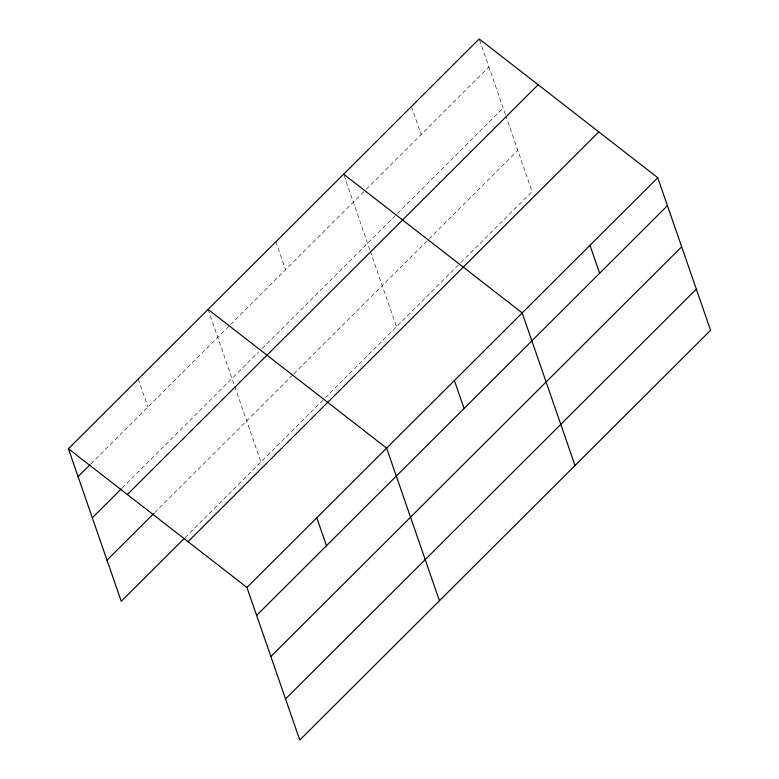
<?xml version="1.0" encoding="UTF-8"?>
<svg xmlns="http://www.w3.org/2000/svg" width="779" height="779" viewBox="0 0 779 779"><rect width="100%" height="100%" fill="white"/><g stroke="black" fill="none" stroke-linecap="round" stroke-linejoin="round"><path stroke-width="0.58" stroke-dasharray="3.9 2.92" d="M90.861 463.933L229.776 325.369M230.633 324.512L365.341 190.144M366.198 189.287L488.891 66.897M122.137 488.073L258.609 351.952M262.036 348.525L396.745 214.157M397.602 213.3L503.137 108.028M154.7 512.601L293.011 374.641M293.868 373.784L517.811 150.405M185.12 537.598L324.415 398.653M325.271 397.796L459.98 263.429M460.837 262.572L532.057 191.537L505.912 116.052M479.601 40.07L505.522 114.903M411.439 106.567L421.108 134.514M344.036 175.294L369.947 250.127M370.346 251.276L396.492 326.761M275.863 241.792L285.542 269.738M208.081 309.399L234.382 385.352M234.781 386.501L260.926 461.986M138.243 379.061L147.922 407.008"/><path stroke-width="1.17" d="M68.416 448.723L479.221 38.95L657.749 177.69L710.584 330.277L299.779 740.05L246.943 587.463L68.416 448.723L121.251 601.31L184.272 538.445M78.085 476.67L90.013 464.781M92.331 517.801L121.29 488.92M127.328 494.509L538.133 84.736M107.005 560.179L153.852 513.458M188.031 541.678L598.837 131.904M246.943 587.463L657.749 177.69M256.622 615.41L667.428 205.637M270.868 656.541L681.674 246.768M285.542 698.919L696.348 289.145M343.656 174.175L522.183 312.915L575.019 465.501M208.081 309.399L386.618 448.139L439.453 600.726M589.966 245.297L599.645 273.254M454.4 380.532L464.08 408.478M316.78 517.801L326.459 545.748"/></g></svg>
